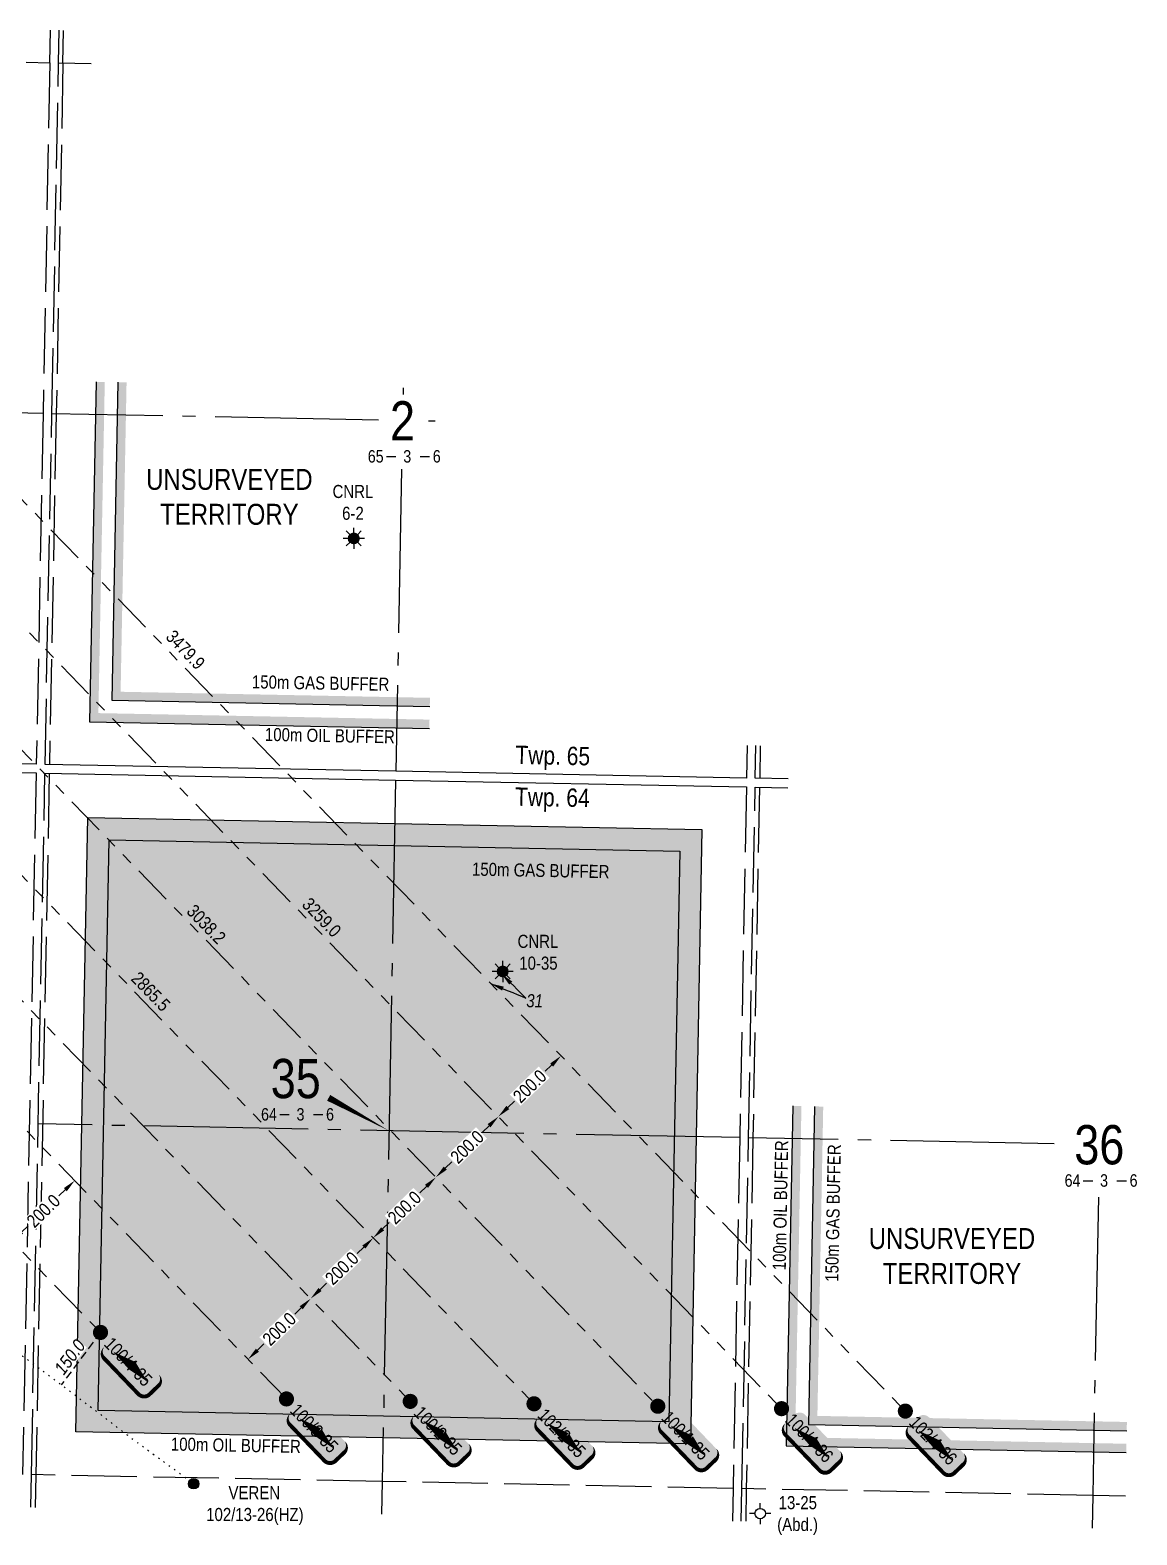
# Model space of a CAD drawing. Extents: x 408473 to 428843, y 6046006 to 6059852.
# Drawn here: x 416688 to 417533, y 6048247 to 6049397 of the extents above; entities that cross this region are included whole.
import ezdxf
from ezdxf.enums import TextEntityAlignment as Align

# ---------------------------------------------------------------- set-up
doc = ezdxf.new("R2010")
doc.units = 0
doc.header["$LTSCALE"] = 5
doc.header["$PDSIZE"] = 0.5
for name, pattern in [('foc-DOT', [1, 0.2, -0.8]), ('foc-DRILLPATH', [14.75, 6, -1.75, 1.75, -1.75, 1.75, -1.75]), ('foc-QUARTERLINE', [33, 25, -3, 2, -3]), ('foc-TIELINE', [1.875, 1.25, -0.625]), ('foc-UNSURVEYED', [12.5, 10, -2.5])]:
    doc.linetypes.add(name, pattern=pattern)
doc.layers.get('Defpoints').update_dxf_attribs({"color": 9})
for name, color, linetype in [('10', 1, 'Continuous'), ('9', 3, 'Continuous'), ('ABADATA-DRILL', 8, 'foc-DOT'), ('ABADATA-DRILL-T', 8, 'Continuous'), ('AS-TARGET-GAS', 182, 'Continuous'), ('AS-TARGET-GAS-H', 181, 'Continuous'), ('AS-TARGET-OIL', 146, 'Continuous'), ('AS-TARGET-OIL-H', 131, 'Continuous'), ('D-TXT', 6, 'Continuous'), ('F-WS-S', 190, 'Continuous'), ('L-BD', 7, 'Continuous'), ('L-MON', 1, 'Continuous'), ('L-SEC', 7, 'Continuous'), ('L-SECLBL', 7, 'Continuous'), ('L-SECQ', 8, 'foc-QUARTERLINE'), ('L-SECU', 7, 'Continuous'), ('L-UNS-T', 3, 'Continuous'), ('L-USEC', 7, 'foc-UNSURVEYED'), ('P-PDRILLPATH', 12, 'foc-DRILLPATH'), ('T-TIE', 201, 'foc-TIELINE')]:
    doc.layers.add(name, color=color, linetype=linetype)
doc.layers.add('F-WS-T', color=190, linetype='Continuous', lineweight=9)
doc.layers.add('T-TIE-T', color=201, linetype='Continuous', lineweight=18)
doc.styles.add('80', font='ARIALN.TTF', dxfattribs={"height": 10})
doc.styles.add('80CG', font='ARIALN.TTF', dxfattribs={"height": 10})
doc.styles.add('80L', font='ARIALN.TTF', dxfattribs={"height": 10})
doc.styles.add('SIMPLEX', font='ARIALN.TTF')
doc.dimstyles.new('Compass 5 000', dxfattribs={"dimscale": 5, "dimtxt": 9, "dimasz": 2, "dimexe": 0.2, "dimexo": 0.0625, "dimgap": 0.5, "dimtad": 0, "dimtih": 1, "dimtoh": 1, "dimzin": 0, "dimdsep": 46, "dimtxsty": '80CG', "dimcen": 0.1, "dimse1": 1, "dimse2": 1, "dimclrd": 256, "dimclrt": 256, "dimaunit": 1, "dimadec": 4, "dimazin": 0, "dimtfac": 0.06, "dimtofl": 0, "dimtmove": 0, "dimatfit": 1, "dimfxl": 0.2, "dimtolj": 1, "dimtzin": 0, "dimlwd": -1, "dimarcsym": 0})

# ---------------------------------------------------------------- blocks, each defined once
blk = doc.blocks.new('L-SECLBL')
at = {"layer": '9', "color": 7}
for p, q in [((-5.082139060913505, -27.83004804289613), (-12.28857354467345, -27.83004804289613)), ((20.70431141927111, -27.83004804289613), (13.49787693551116, -27.83004804289613))]:
    blk.add_line(p, q, dxfattribs=at)
at = {"layer": '10', "color": 2, "style": 'SIMPLEX'}
blk.add_attdef('SEC', text='', height=30, dxfattribs=at).set_placement((0, 0), align=Align.MIDDLE)
at = {"layer": '10', "color": 5, "style": '80L'}
blk.add_attdef('TWP', text='', height=9.5, dxfattribs=at).set_placement((-14.43410290347765, -27.36845155570791), align=Align.MIDDLE_RIGHT)
blk.add_attdef('RGE', text='', height=9.5, dxfattribs=at).set_placement((3.622123863462547, -27.36845155570791), align=Align.MIDDLE_CENTER)
blk.add_attdef('MER', text='', height=9.5, dxfattribs=at).set_placement((23.16775162027989, -27.36845155570791), align=Align.MIDDLE_LEFT)
blk = doc.blocks.new('GAS')
h = blk.add_hatch(color=255)
h.dxf.hatch_style = 1
edge = h.paths.add_edge_path()
edge.add_arc((0, 0), 0.9, 0, 360)
for p, q in [((-0.8077887898725749, 0), (-1.615577579628734, 0)), ((-0.5711929310346023, 0.5711929297831376), (-1.142385862069204, 1.142385861385264)), ((0, 0.8077887887338874), (0, 1.615577579286764)), ((0.5711929310309642, 0.5711929297831376), (1.142385862065566, 1.142385861385264)), ((1.615577579625096, 0), (0.8077887898689368, 0)), ((-0.5711929310346023, -0.5711929316021271), (-1.142385862069204, -1.142385863204253)), ((0, -0.8077887905528768), (0, -1.615577581105753)), ((1.142385862065566, -1.142385863204253), (0.5711929310309642, -0.5711929316021271))]:
    blk.add_line(p, q)
blk.add_circle((0, 0), 0.8000000000000003)
blk = doc.blocks.new('*D116')
at = {"layer": 'Defpoints', "color": 0, "transparency": 16777216}
for p in [(416901.9772680397, 6048427.939404905), (416901.9772680402, 6048427.939404905), (416854.1300961133, 6048381.558603074)]:
    blk.add_point(p, dxfattribs=at)
at = {"layer": 'L-BD', "transparency": 16777216}
for p, q in [((416894.7970300745, 6048420.979219365), (416889.8231990165, 6048416.15782108)), ((416861.3103340799, 6048388.518788615), (416866.2841651398, 6048393.340186901))]:
    blk.add_line(p, q, dxfattribs=at)
for points in [[(416893.6369991512, 6048422.175925693), (416895.9570609978, 6048419.782513037), (416901.9772680402, 6048427.939404905)], [(416860.1503031566, 6048389.715494942), (416862.4703650032, 6048387.322082287), (416854.1300961138, 6048381.558603074)]]:
    blk.add_solid(points, dxfattribs=at)
at = {"layer": 'L-BD', "transparency": 16777216, "insert": (416878.0536820772, 6048404.749003991), "char_height": 10, "attachment_point": 5, "rotation": 44.10843847023207, "style": '80CG', "bg_fill": 3, "box_fill_scale": 1.1, "bg_fill_color": 256, "bg_fill_true_color": 13158600, "bg_fill_transparency": 0}
blk.add_mtext('\\A1;200.0', dxfattribs=at)
blk = doc.blocks.new('*D117')
at = {"layer": 'Defpoints', "color": 0, "transparency": 16777216}
for p in [(416949.8244399647, 6048474.320206736), (416949.8244399601, 6048474.320206741), (416901.9772680397, 6048427.939404905)]:
    blk.add_point(p, dxfattribs=at)
at = {"layer": 'L-BD', "transparency": 16777216}
for p, q in [((416942.6442019944, 6048467.3600212), (416937.6703709355, 6048462.538622915)), ((416909.1575060007, 6048434.89959045), (416914.1313370597, 6048439.720988736))]:
    blk.add_line(p, q, dxfattribs=at)
for points in [[(416941.4841710711, 6048468.556727529), (416943.8042329177, 6048466.163314873), (416949.8244399601, 6048474.320206741)], [(416907.9974750774, 6048436.096296778), (416910.317536924, 6048433.702884123), (416901.9772680351, 6048427.93940491)]]:
    blk.add_solid(points, dxfattribs=at)
at = {"layer": 'L-BD', "transparency": 16777216, "insert": (416925.9008539985, 6048451.129805826), "char_height": 10, "attachment_point": 5, "rotation": 44.10843847105089, "style": '80CG', "bg_fill": 3, "box_fill_scale": 1.1, "bg_fill_color": 256, "bg_fill_true_color": 13158600, "bg_fill_transparency": 0}
blk.add_mtext('\\A1;200.0', dxfattribs=at)
blk = doc.blocks.new('*D118')
at = {"layer": 'Defpoints', "color": 0, "transparency": 16777216}
for p in [(416997.6716118897, 6048520.701008566), (416997.6716118897, 6048520.701008566), (416949.8244399643, 6048474.320206735)]:
    blk.add_point(p, dxfattribs=at)
at = {"layer": 'L-BD', "transparency": 16777216}
for p, q in [((416990.4913739241, 6048513.740823025), (416985.5175428651, 6048508.919424739)), ((416957.0046779304, 6048481.280392274), (416961.9785089893, 6048486.10179056))]:
    blk.add_line(p, q, dxfattribs=at)
for points in [[(416989.3313430012, 6048514.937529352), (416991.6514048474, 6048512.544116697), (416997.6716118897, 6048520.701008566)], [(416955.8446470075, 6048482.477098603), (416958.1647088537, 6048480.083685948), (416949.8244399647, 6048474.320206734)]]:
    blk.add_solid(points, dxfattribs=at)
at = {"layer": 'L-BD', "transparency": 16777216, "insert": (416973.7480259272, 6048497.510607651), "char_height": 10, "attachment_point": 5, "rotation": 44.108438470754585, "style": '80CG', "bg_fill": 3, "box_fill_scale": 1.1, "bg_fill_color": 256, "bg_fill_true_color": 13158600, "bg_fill_transparency": 0}
blk.add_mtext('\\A1;200.0', dxfattribs=at)
blk = doc.blocks.new('*D119')
at = {"layer": 'Defpoints', "color": 0, "transparency": 16777216}
for p in [(417045.5187838157, 6048567.081810396), (417045.5187838157, 6048567.081810396), (416997.6716118893, 6048520.701008564)]:
    blk.add_point(p, dxfattribs=at)
at = {"layer": 'L-BD', "transparency": 16777216}
for p, q in [((417038.33854585, 6048560.121624855), (417033.3647147915, 6048555.300226571)), ((417004.8518498554, 6048527.661194105), (417009.8256809157, 6048532.482592392))]:
    blk.add_line(p, q, dxfattribs=at)
for points in [[(417037.1785149267, 6048561.318331184), (417039.4985767729, 6048558.924918529), (417045.5187838157, 6048567.081810396)], [(417003.6918189321, 6048528.857900433), (417006.0118807782, 6048526.464487778), (416997.6716118897, 6048520.701008564)]]:
    blk.add_solid(points, dxfattribs=at)
at = {"layer": 'L-BD', "transparency": 16777216, "insert": (417021.5951978532, 6048543.891409481), "char_height": 10, "attachment_point": 5, "rotation": 44.10843847112055, "style": '80CG', "bg_fill": 3, "box_fill_scale": 1.1, "bg_fill_color": 256, "bg_fill_true_color": 13158600, "bg_fill_transparency": 0}
blk.add_mtext('\\A1;200.0', dxfattribs=at)
blk = doc.blocks.new('*D120')
at = {"layer": 'Defpoints', "color": 0, "transparency": 16777216}
for p in [(417093.3659557402, 6048613.462612225), (417093.3659557416, 6048613.462612224), (417045.5187838138, 6048567.081810394)]:
    blk.add_point(p, dxfattribs=at)
at = {"layer": 'L-BD', "transparency": 16777216}
for p, q in [((417086.1857177755, 6048606.502426684), (417081.2118867161, 6048601.681028398)), ((417052.6990217809, 6048574.041995933), (417057.6728528398, 6048578.863394218))]:
    blk.add_line(p, q, dxfattribs=at)
for points in [[(417085.0256868522, 6048607.699133011), (417087.3457486988, 6048605.305720355), (417093.3659557416, 6048613.462612224)], [(417051.5389908575, 6048575.238702261), (417053.8590527042, 6048572.845289606), (417045.5187838152, 6048567.081810392)]]:
    blk.add_solid(points, dxfattribs=at)
at = {"layer": 'L-BD', "transparency": 16777216, "insert": (417069.4423697772, 6048590.272211309), "char_height": 10, "attachment_point": 5, "rotation": 44.10843847023207, "style": '80CG', "bg_fill": 3, "box_fill_scale": 1.1, "bg_fill_color": 256, "bg_fill_true_color": 13158600, "bg_fill_transparency": 0}
blk.add_mtext('\\A1;200.0', dxfattribs=at)
blk = doc.blocks.new('*D121')
at = {"layer": 'Defpoints', "color": 0, "transparency": 16777216}
for p in [(416721.6865254119, 6048518.18949447), (416721.6865254128, 6048518.189494468), (416673.839353486, 6048471.80869264)]:
    blk.add_point(p, dxfattribs=at)
at = {"layer": 'L-BD', "transparency": 16777216}
for p, q in [((416714.5062874472, 6048511.229308928), (416709.5324563882, 6048506.407910643)), ((416681.019591453, 6048478.768878179), (416685.993422512, 6048483.590276464))]:
    blk.add_line(p, q, dxfattribs=at)
for points in [[(416713.3462565239, 6048512.426015256), (416715.6663183705, 6048510.032602601), (416721.6865254128, 6048518.189494468)], [(416679.8595605297, 6048479.965584506), (416682.1796223763, 6048477.572171851), (416673.8393534874, 6048471.808692638)]]:
    blk.add_solid(points, dxfattribs=at)
at = {"layer": 'L-BD', "transparency": 16777216, "insert": (416697.7629394494, 6048494.999093553), "char_height": 10, "attachment_point": 5, "rotation": 44.108438470719754, "style": '80CG', "bg_fill": 3, "box_fill_scale": 1.1, "bg_fill_color": 256, "bg_fill_true_color": 13158600, "bg_fill_transparency": 0}
blk.add_mtext('\\A1;200.0', dxfattribs=at)
blk = doc.blocks.new('plbh')
at = {"layer": 'L-MON'}
h = blk.add_hatch(color=255, dxfattribs=at)
h.dxf.hatch_style = 1
edge = h.paths.add_edge_path()
edge.add_arc((0, 0), 1.16, 0, 360)
h = blk.add_hatch(color=256, dxfattribs=at)
h.dxf.hatch_style = 1
h.paths.add_polyline_path([(0.96, 0, 1), (-0.96, 0, 1)])
h.paths.add_polyline_path([(0.9100000000000001, 0, 1), (-0.9099999999999999, 0, 1)], flags=16)
h.paths.add_polyline_path([(0.4500000000000001, 0, -1), (-0.4500000000000001, 0, -1)], flags=0)
h = blk.add_hatch(color=256, dxfattribs=at)
h.dxf.hatch_style = 1
h.paths.add_polyline_path([(0.4500000000000001, 0, 1), (-0.4500000000000002, 0, 1)])
h.paths.add_polyline_path([(0.4000000000000002, 0, 1), (-0.4000000000000001, 0, 1)], flags=16)
at = {"layer": 'L-MON', "color": 240}
for radius in [0.96, 0.91, 0.4500000000000001, 0.4000000000000002]:
    blk.add_circle((0, 0), radius, dxfattribs=at)
blk = doc.blocks.new('GABD')
for p, q in [((-0.8077887898243716, 0), (-1.615577579648743, 0)), ((0, 0.8077887898252811), (0, 1.615577579648743)), ((1.615577579648743, 0), (0.8077887898243716, 0)), ((0, -0.8077887898252811), (0, -1.615577579648743))]:
    blk.add_line(p, q)
blk.add_circle((0, 0), 0.8)
blk = doc.blocks.new('*U124')
h = blk.add_hatch(color=255)
edge = h.paths.add_edge_path()
edge.add_line((-18.99999999999998, -11.5), (18.99999999999998, -11.5))
edge.add_arc((18.99999999999998, -5.499999999999993), 6.000000000000007, 269.9999999999999, 359.9999999999999)
edge.add_line((24.99999999999999, -5.5), (24.99999999999999, 4))
edge.add_arc((18.99999999999998, 3.999999999999993), 6.000000000000007, 6.361109362927026e-14, 90.00000000000007)
edge.add_line((18.99999999999998, 10), (-18.99999999999998, 10))
edge.add_arc((-18.99999999999998, 3.999999999999993), 6.000000000000007, 89.99999999999993, 179.9999999999999)
edge.add_line((-24.99999999999999, 4), (-24.99999999999999, -5.5))
edge.add_arc((-18.99999999999998, -5.499999999999993), 6.000000000000007, 180, 270.0000000000001)
at = {"color": 1, "flags": 128}
blk.add_lwpolyline([(-18.99999999999998, -11.5, 3, 3, 0), (18.99999999999998, -11.5, 3, 3, 0.4142135623730951), (24.99999999999999, -5.5, 3, 3, 0), (24.99999999999999, 4, 3, 0, 0.4142135623730951), (18.99999999999998, 10, 0, 0, 0), (-18.99999999999998, 10, 0, 0, 0.4142135623730951), (-24.99999999999999, 4, 0, 0, 0), (-24.99999999999999, -5.5, 0, 3, 0.4142135623730951)], format="xyseb", close=True, dxfattribs=at)
for points in [[(-17.62788083469428, -2.901605070936681, 0, 7.499999999999999, 0), (-3.4e-15, 0, 0, 0, 0)], [(17.05175689859247, -3.679956988138522e-10, 0, 7.499999999999999, 0), (-3.4e-15, -3.944304526105059e-31, 0, 0, 0)]]:
    blk.add_lwpolyline(points, format="xyseb", dxfattribs=at)
at = {"color": 1, "style": '80'}
blk.add_attdef('ENTER_TEXT_001', (-26.84515688949523, -4.918144611186903), '', height=10, dxfattribs=at)

msp = doc.modelspace()

# ---------------------------------------------------------------- hatches: boundary and pattern name
at = {"layer": 'ABADATA-DRILL-T'}
h = msp.add_hatch(color=256, dxfattribs=at)
h.dxf.hatch_style = 1
edge = h.paths.add_edge_path()
edge.add_arc((416812.5819820649, 6048286.476091095), 3.998238399999992, 0, 360)
at = {"layer": 'AS-TARGET-GAS-H'}
h = msp.add_hatch(color=256, dxfattribs=at)
h.dxf.hatch_style = 1
h.paths.add_polyline_path([(416754.6397273978, 6049128.332420515), (416761.3022237806, 6049128.204169405), (416756.7511312633, 6048891.780194389), (416993.1677835796, 6048887.144446789), (416993.0371437274, 6048880.481996817), (416749.9604297445, 6048885.248337432)])
h = msp.add_hatch(color=256, dxfattribs=at)
h.dxf.hatch_style = 1
h.paths.add_polyline_path([(416747.9076612858, 6048778.60939812), (417184.1040578926, 6048770.056294406), (417175.8640774972, 6048333.871792402), (416739.5112943355, 6048342.427878466)])
h = msp.add_hatch(color=256, dxfattribs=at)
h.dxf.hatch_style = 1
h.paths.add_polyline_path([(417287.0942678057, 6048574.857592519), (417293.7567195109, 6048574.726953715), (417289.2906079712, 6048338.31272158), (417525.8382888089, 6048333.674481321), (417525.707651113, 6048327.012031306), (417282.5022938438, 6048331.780815661)])
at = {"layer": 'AS-TARGET-OIL-H'}
h = msp.add_hatch(color=256, dxfattribs=at)
h.dxf.hatch_style = 1
h.paths.add_polyline_path([(416737.9834864408, 6049128.653048292), (416732.9836759463, 6048868.918695057), (416992.7105440977, 6048863.825871887), (416992.8411839501, 6048870.488321858), (416739.7743774653, 6048875.450552006), (416744.6459828236, 6049128.524797183)])
h = msp.add_hatch(color=256, dxfattribs=at)
h.dxf.hatch_style = 1
h.paths.add_polyline_path([(416731.5721630827, 6048795.592239757), (417201.0748431097, 6048786.386053857), (417192.2055507664, 6048316.888836817), (416722.5345404752, 6048326.09823284)])
h.paths.add_polyline_path([(416747.9076612858, 6048778.60939812), (417184.1040578926, 6048770.056294406), (417175.8640774972, 6048333.871792402), (416739.5112943355, 6048342.427878466)], flags=16)
h = msp.add_hatch(color=256, dxfattribs=at)
h.dxf.hatch_style = 1
h.paths.add_polyline_path([(417270.4381385422, 6048575.184189511), (417277.1005902474, 6048575.053550713), (417272.3198226535, 6048321.982956783), (417525.5116945698, 6048317.018356284), (417525.3810568743, 6048310.35590627), (417265.5315085259, 6048315.451050865)])

# ---------------------------------------------------------------- linework, layer by layer
at = {"layer": 'ABADATA-DRILL', "flags": 128}
msp.add_lwpolyline([(416453.1879912572, 6048554.776898848), (416453.8740494828, 6048554.278351108), (416456.4833437247, 6048552.350058982), (416459.1061512851, 6048550.431489623), (416461.7192279901, 6048548.52643296), (416464.332117794, 6048546.611404487), (416466.9483317268, 6048544.696316275), (416469.5748061122, 6048542.794353094), (416472.2115409144, 6048540.905514997), (416474.8551970049, 6048539.029866764), (416477.4817342295, 6048537.131255779), (416480.0877689605, 6048535.206334247), (416482.6869818929, 6048533.274908542), (416485.2562140501, 6048531.344068448), (416487.8313772223, 6048529.376425204), (416490.4130744451, 6048527.401981795), (416492.9814003129, 6048525.424462948), (416495.5232353475, 6048523.457479045), (416498.09161767, 6048521.483307271), (416500.6075278209, 6048519.55352724), (416503.1689219044, 6048517.562804422), (416505.7167729511, 6048515.562368254), (416508.2576946377, 6048513.548751528), (416510.7885187418, 6048511.528619505), (416513.336239229, 6048509.521521161), (416515.9078129685, 6048507.540604034), (416518.489905496, 6048505.586163433), (416521.0764613896, 6048503.68829411), (416523.719983454, 6048501.806022443), (416526.3633821752, 6048499.91704271), (416528.9829410548, 6048498.001890619), (416531.5916932659, 6048496.046920491), (416534.1771854959, 6048494.09574409), (416536.7796816293, 6048492.160938805), (416539.3891841464, 6048490.24262388), (416541.9985210684, 6048488.317638705), (416544.6078868662, 6048486.392694776), (416547.2204256148, 6048484.460978943), (416549.8364392937, 6048482.535878798), (416552.4627776459, 6048480.627242074), (416555.0825302049, 6048478.722076478), (416557.7055854788, 6048476.81685179), (416560.2953626915, 6048474.912275001), (416562.8944974193, 6048472.977470325), (416566.7546832529, 6048470.064403721), (416570.6636841294, 6048467.090375174), (416574.5101988949, 6048464.160898016), (416578.4328013226, 6048461.199946935), (416582.2930245235, 6048458.290223061), (416586.2226780544, 6048455.349117183), (416588.8183036342, 6048453.404409618), (416591.4104248065, 6048451.449757142), (416594.002316988, 6048449.485133612), (416596.5976624874, 6048447.527126226), (416599.1899747259, 6048445.582464117), (416601.7819935755, 6048443.62449313), (416604.3672547659, 6048441.659979045), (416606.9490121616, 6048439.688896143), (416609.5308614945, 6048437.721118051), (416612.1092278771, 6048435.746733616), (416614.6805582655, 6048433.752492173), (416617.2488564473, 6048431.775009152), (416621.0885903578, 6048428.838997258), (416624.984249866, 6048425.86522447), (416628.8205669216, 6048422.925959931), (416632.6961778451, 6048419.949255401), (416636.5187813463, 6048416.99024124), (416640.4043109835, 6048414.009990028), (416642.8199883374, 6048412.238880321), (416645.4139167478, 6048410.377561176), (416648.0145080112, 6048408.516081194), (416650.624975069, 6048406.647811675), (416654.5709001007, 6048403.856390886), (416658.507934432, 6048401.121842033), (416662.4675019151, 6048398.346838199), (416666.4285191909, 6048395.475132669), (416670.3162142957, 6048392.604886688), (416674.0524523803, 6048389.830949252), (416677.9334109888, 6048386.957477232), (416681.8772972925, 6048384.062770194), (416685.7820450472, 6048381.212160663), (416689.4759315532, 6048378.489089754), (416693.3566903514, 6048375.605608605), (416697.1650662703, 6048372.770239916), (416701.0458969368, 6048369.890117069), (416704.8809304216, 6048367.054218908), (416708.7480258332, 6048364.154346431), (416712.5388637271, 6048361.275984638), (416716.4025206919, 6048358.369520593), (416720.2138932074, 6048355.517422525), (416724.0741962256, 6048352.611006321), (416727.8554575841, 6048349.752865975), (416732.9929883777, 6048345.844478839), (416735.5286150572, 6048343.900964395), (416739.3581108155, 6048340.95184712), (416743.1049660491, 6048338.040982443), (416746.9277043733, 6048335.088638828), (416750.6948175956, 6048332.190761114), (416754.5344741484, 6048329.251431968), (416758.3253965338, 6048326.376379237), (416762.1754418112, 6048323.456868254), (416765.9895126683, 6048320.571337096), (416769.8464148868, 6048317.661695044), (416773.6520522396, 6048314.856372029), (416777.5774344809, 6048312.03870802), (416781.4504439941, 6048309.268768741), (416785.3758328556, 6048306.451088609), (416789.2646299185, 6048303.637496804), (416793.1763916806, 6048300.803440863), (416797.0497753185, 6048298.053459108), (416800.9683078032, 6048295.225935421), (416804.7465520171, 6048292.384489388), (416805.5022070087, 6048291.816208667), (416812.5819820649, 6048286.476091094)], dxfattribs=at)
at = {"layer": 'ABADATA-DRILL-T'}
msp.add_circle((416812.5819820649, 6048286.476091095), 3.998238399999992, dxfattribs=at)
at = {"layer": 'AS-TARGET-GAS', "flags": 128}
for points in [[(416754.6397273978, 6049128.332420516), (416749.9604297445, 6048885.248337433), (416993.0371437274, 6048880.481996817)], [(417287.0942678057, 6048574.85759252), (417282.5022938438, 6048331.780815662), (417525.707651113, 6048327.012031307)]]:
    msp.add_lwpolyline(points, dxfattribs=at)
msp.add_lwpolyline([(416747.9076612858, 6048778.60939812), (417184.1040578926, 6048770.056294406), (417175.8640774972, 6048333.871792402), (416739.5112943355, 6048342.427878466)], close=True, dxfattribs=at)
at = {"layer": 'AS-TARGET-OIL', "flags": 128}
for points in [[(416737.9834864408, 6049128.653048293), (416732.9836759463, 6048868.918695057), (416992.7105440977, 6048863.825871888)], [(417270.4381385422, 6048575.184189511), (417265.5315085259, 6048315.451050865), (417525.3810568743, 6048310.355906271)]]:
    msp.add_lwpolyline(points, dxfattribs=at)
msp.add_lwpolyline([(416731.5721630827, 6048795.592239757), (417201.0748431097, 6048786.386053857), (417192.2055507664, 6048316.888836817), (416722.5345404752, 6048326.09823284)], close=True, dxfattribs=at)
at = {"layer": 'L-SEC', "flags": 128}
for points in [[(416692.3287277658, 6048836.39081468), (416424.2723056835, 6048841.646966478)], [(416424.1421026573, 6048834.94550255), (416692.1997260906, 6048829.689327411)], [(416698.9011666765, 6048829.557923034), (416966.9587901099, 6048824.301747896)], [(416967.0865904234, 6048831.003258074), (416699.0301683504, 6048836.259410302)], [(417235.1430124966, 6048825.747105844), (416967.0865904234, 6048831.003258074)], [(416966.9587901099, 6048824.301747896), (417235.0164135438, 6048819.04557276)]]:
    msp.add_lwpolyline(points, dxfattribs=at)
at = {"layer": 'L-SECLBL', "flags": 128}
msp.add_lwpolyline([(416961.8467775701, 6048556.241340755, 0, 4.997797999999992, 0), (416915.763059803, 6048581.437660363, 0, 0, 0)], format="xyseb", dxfattribs=at)
at = {"layer": 'L-SECQ', "flags": 128}
for points in [[(416972.6750658159, 6049124.048116078), (416972.5802752051, 6049119.077547338)], [(416697.4887947261, 6049104.450305403), (416429.4804267336, 6049109.705523556)], [(416953.9486454425, 6049099.421519077), (416704.1902353115, 6049104.318901025)], [(416997.1827939253, 6049098.573763288), (416992.0322598732, 6049098.674757414)], [(416971.4887660253, 6049061.841694957), (416967.0865904234, 6048831.003258074)], [(416966.9587901099, 6048824.301747895), (416956.7347650295, 6048288.180933616)], [(417229.9524554232, 6048550.9842492), (416693.741099716, 6048561.49843231)], [(417470.2382901633, 6048546.272671325), (417236.6538960094, 6048550.852844822)], [(417504.0115849348, 6048505.621383617), (417499.7436708149, 6048277.533547755)], [(416956.7347650295, 6048288.180933616), (416956.2583024063, 6048263.19649476)], [(417499.7436708149, 6048277.533547755), (417499.2761656552, 6048252.548921251)]]:
    msp.add_lwpolyline(points, dxfattribs=at)
at = {"layer": 'L-SECU', "flags": 128}
for points in [[(417241.7178541294, 6048818.914168376), (417266.7020479484, 6048818.424268867)], [(417266.8286468994, 6048825.125801863), (417241.8444530826, 6048825.615701467)]]:
    msp.add_lwpolyline(points, dxfattribs=at)
at = {"layer": 'L-USEC', "flags": 128}
for points in [[(416702.6488616875, 6049372.509796127), (416703.1298033923, 6049397.494159594)], [(416709.3503022727, 6049372.378391748), (416709.8312439694, 6049397.362754789)], [(416712.702568729, 6049372.316265199), (416713.1834410341, 6049397.29702343)], [(416434.688547784, 6049377.764080634), (416702.6488616875, 6049372.509796127)], [(416702.6488616875, 6049372.509796127), (416697.4887947267, 6049104.450305403)], [(416704.1902353115, 6049104.318901025), (416709.3503022727, 6049372.378391748)], [(416712.702568729, 6049372.316265199), (416707.5425017679, 6049104.256774478)], [(416709.3503022727, 6049372.378391748), (416734.33449118, 6049371.888487453)], [(416697.4887947267, 6049104.450305402), (416692.3287277658, 6048836.39081468)], [(416699.0301683504, 6048836.259410302), (416704.1902353116, 6049104.318901025)], [(416707.5425017679, 6049104.256774477), (416702.3824348068, 6048836.197283755)], [(417235.6149965032, 6048850.731644548), (417235.1430124966, 6048825.747105844)], [(417241.8444530826, 6048825.615701467), (417242.3164370895, 6048850.600240153)], [(417245.6687722861, 6048850.541718232), (417245.1967882795, 6048825.557179529)], [(416692.1997260906, 6048829.689327411), (416681.8795921689, 6048293.570345965)], [(416688.5810327543, 6048293.438941588), (416698.9011666765, 6048829.557923034)], [(416702.2534331328, 6048829.495796486), (416691.9332992102, 6048293.37681504)], [(417235.0164135438, 6048819.04557276), (417229.9524554235, 6048550.9842492)], [(417236.6538960098, 6048550.852844822), (417241.7178541294, 6048818.914168376)], [(417245.0701893267, 6048818.855646444), (417240.0062312064, 6048550.794322884)], [(417229.9524554235, 6048550.9842492), (417224.8884973034, 6048282.922925645)], [(417231.5899378898, 6048282.791521267), (417236.6538960098, 6048550.852844822)], [(417240.0062312064, 6048550.794322884), (417234.9422730862, 6048282.732999329)], [(416688.1000910876, 6048268.4545801), (416688.5810327543, 6048293.438941588)], [(416956.7347650295, 6048288.180933616), (416688.5810327543, 6048293.438941588)], [(416691.9332992101, 6048293.37681504), (416691.4523575135, 6048268.392452001)], [(417224.8884973034, 6048282.922925645), (416956.7347650295, 6048288.180933616)], [(417224.8884973034, 6048282.922925645), (417224.4165137209, 6048257.938409418)], [(417231.1179543366, 6048257.807006593), (417231.5899378898, 6048282.791521267)], [(417499.7436708149, 6048277.533547755), (417231.5899378898, 6048282.791521267)], [(417234.9422730862, 6048282.732999329), (417234.4702895037, 6048257.748483102)], [(417524.727868397, 6048277.043656201), (417499.7436708149, 6048277.533547755)]]:
    msp.add_lwpolyline(points, dxfattribs=at)
at = {"layer": 'P-PDRILLPATH'}
for p, q in [((416549.5113371205, 6049174.511675902), (417356.5155294876, 6048341.993331841)), ((416506.1258836332, 6049123.528094456), (417261.9108217855, 6048343.848346658)), ((416462.7404301456, 6049072.544513009), (417167.3061067074, 6048345.703369084)), ((416408.1697887492, 6049033.099749085), (417072.7013871354, 6048347.558396145)), ((416353.5449598738, 6048993.710885826), (416978.0966675635, 6048349.413423207)), ((416298.9201309974, 6048954.322022568), (416883.4919479922, 6048351.268450268)), ((416244.2953021213, 6048914.93315931), (416741.3922391105, 6048402.120062755))]:
    msp.add_line(p, q, dxfattribs=at)

# ---------------------------------------------------------------- block references
at = {"xscale": 0.9995595999999999, "yscale": 0.9995595999999999, "zscale": 0.9995595999999999, "rotation": 313.8233333333334}
for p, values in [((416765.5124884216, 6048376.636390007), {'ENTER_TEXT_001': '100/4-35'}), ((416907.612197303, 6048325.784777518), {'ENTER_TEXT_001': '100/3-35'}), ((417002.2169168746, 6048323.929750457), {'ENTER_TEXT_001': '100/2-35'}), ((417096.8216364466, 6048322.074723396), {'ENTER_TEXT_001': '102/2-35'}), ((417191.4263560186, 6048320.219696335), {'ENTER_TEXT_001': '100/1-35'}), ((417286.0310710965, 6048318.364673909), {'ENTER_TEXT_001': '100/4-36'}), ((417380.6357787987, 6048316.509659092), {'ENTER_TEXT_001': '102/4-36'})]:
    msp.add_blockref('*U124', p, dxfattribs=at).add_auto_attribs(values)
at = {"layer": 'ABADATA-DRILL-T'}
for name, p, xscale, yscale, zscale in [('GAS', (417048.8000213951, 6048677.999572122), 4.997797999999992, 4.997797999999992, 1.665932666666665), ('GABD', (417245.5795039849, 6048263.658850433), 4.997797999999995, 4.997797999999995, 4.997797999999995)]:
    msp.add_blockref(name, p, dxfattribs=dict(at, xscale=xscale, yscale=yscale, zscale=zscale))
at = {"layer": 'F-WS-S', "xscale": 4.997797999999992, "yscale": 4.997797999999992, "zscale": 1.665932666666665}
msp.add_blockref('GAS', (416934.9624495915, 6049008.98911932), dxfattribs=at)
at = {"layer": 'L-MON', "xscale": 4.997797999999992, "yscale": 4.997797999999992, "zscale": 1.666666666666664}
for p in [(416883.4919479922, 6048351.268450268), (416978.0966675635, 6048349.413423207), (417072.7013871354, 6048347.558396145), (417167.3061067074, 6048345.703369084), (417261.9108217855, 6048343.848346658), (417356.5155294876, 6048341.993331841)]:
    msp.add_blockref('plbh', p, dxfattribs=at)
at = {"layer": 'L-SECLBL', "xscale": 0.9995596, "yscale": 0.9995596, "zscale": 0.9995596}
for p, values in [((416972.1986029639, 6049099.063665212), {'SEC': '2', 'TWP': '65', 'RGE': '3', 'MER': '6'}), ((416890.610687018, 6048596.174780549), {'SEC': '35', 'TWP': '64', 'RGE': '3', 'MER': '6'}), ((417504.7595741895, 6048545.595770503), {'SEC': '36', 'TWP': '64', 'RGE': '3', 'MER': '6'})]:
    msp.add_blockref('L-SECLBL', p, dxfattribs=at).add_auto_attribs(values)

# ---------------------------------------------------------------- texts
at = {"layer": 'ABADATA-DRILL-T', "char_height": 9.995595999999985, "attachment_point": 1, "style": '80L'}
for s, width, insert in [('\\pi0.32271;CNRL\\P\\pi1.625;10-35', 30.82993629560708, (417059.8092620553, 6048706.023540005)), ('\\pi29.671;VEREN\\P\\pi12.619;102/13-26(HZ)', 97.77043984339434, (416809.5343500785, 6048284.625786456)), ('\\pi1.5023;13-25\\P\\pi0.3943;(Abd.)', 30.58447827650746, (417258.1802691069, 6048277.027149165))]:
    msp.add_mtext_dynamic_manual_height_columns(s, width=width, gutter_width=49.97797999999998, heights=[0], dxfattribs=dict(at, insert=insert))
at = {"layer": 'AS-TARGET-GAS', "char_height": 9.999999999999968, "attachment_point": 1, "style": '80L'}
for insert, rotation in [((416857.2136391947, 6048904.454407397), 358.8972091666672), ((417025.4355733594, 6048761.275976588), 358.8972091666672), ((417295.2481965002, 6048440.975919241), 88.9177516668613)]:
    msp.add_mtext_dynamic_manual_height_columns('150m GAS BUFFER', width=107.7902096226362, gutter_width=47.47908099999998, heights=[0], dxfattribs=dict(at, insert=insert, rotation=rotation))
at = {"layer": 'AS-TARGET-OIL', "char_height": 9.999999999999968, "attachment_point": 1, "style": '80L'}
for insert, rotation in [((416864.0873965407, 6048864.313955748), 358.8766778185885), ((417255.0609860812, 6048446.688184775), 88.91775166670512), ((416792.2274502433, 6048321.922989018), 358.8766778185885)]:
    msp.add_mtext_dynamic_manual_height_columns('\\pi3.0598;100m OIL BUFFER', width=104.0459333572949, gutter_width=47.47908099999998, heights=[0], dxfattribs=dict(at, insert=insert, rotation=rotation))
at = {"layer": 'D-TXT', "color": 3, "char_height": 13.99999999999997, "attachment_point": 1, "rotation": 358.8766666666547, "style": '80L'}
for s, insert in [('Twp. 65', (417058.6862640248, 6048850.609441068)), ('Twp. 64', (417058.3569315461, 6048818.685525914))]:
    msp.add_mtext_dynamic_manual_height_columns(s, width=101.3507411918259, gutter_width=47.47908099999998, heights=[0], dxfattribs=dict(at, insert=insert))
at = {"layer": 'F-WS-T', "insert": (416918.4047956201, 6049049.857240302), "char_height": 9.995595999999967, "attachment_point": 1, "style": '80L'}
msp.add_mtext_dynamic_manual_height_columns('\\pi0.32271;CNRL\\P\\pi7.6489;6-2', width=30.82993629560702, gutter_width=49.97797999999998, heights=[0], dxfattribs=at)
at = {"layer": 'L-BD', "color": 5, "style": '80L'}
for s, p in [('3479.9', (416806.3748943181, 6048923.895270419)), ('3038.2', (416822.2868753589, 6048714.131708074)), ('3259.0', (416910.4703156535, 6048719.350575095)), ('2865.5', (416779.850588018, 6048662.692935123))]:
    msp.add_text(s, height=9.995595999999985, rotation=314.108399999994, dxfattribs=at).set_placement(p, align=Align.MIDDLE)
at = {"layer": 'L-UNS-T', "color": 3, "char_height": 15.99999999999994, "attachment_point": 5, "style": '80L'}
for insert in [(416839.8603842246, 6049040.640616093), (417392.123502037, 6048460.434530101)]:
    msp.add_mtext_dynamic_manual_height_columns('UNSURVEYED TERRITORY', width=126.3580790890695, gutter_width=47.47908099999998, heights=[0], dxfattribs=dict(at, insert=insert))
at = {"layer": 'T-TIE-T', "insert": (417057.0232035586, 6048660.627341367), "char_height": 9.995595999999985, "attachment_point": 1, "style": '80L'}
msp.add_mtext_dynamic_manual_height_columns('\\pi9.7899;{\\fArial Narrow|b0|i1|c0|p34;31}', width=30.82993629560708, gutter_width=49.97797999999998, heights=[0], dxfattribs=at)

# ---------------------------------------------------------------- leaders
at = {"layer": 'T-TIE-T', "path_type": 1}
for points in [[(417039.7077745945, 6048668.700350534), (417066.450213596, 6048657.672524053)], [(417047.8836723496, 6048676.128533954), (417066.450213596, 6048657.672524053)]]:
    msp.add_leader(points, dimstyle='Compass 5 000', override={"dimgap": 0.5, "dimtad": 0}, dxfattribs=at)

# ---------------------------------------------------------------- next in the draw order: texts
at = {"layer": 'T-TIE-T', "insert": (416713.8658328021, 6048386.362923907), "char_height": 9.99559599999999, "width": 25.35864401296981, "attachment_point": 2, "rotation": 53.13439999999999, "style": '80L', "bg_fill": 3, "box_fill_scale": 1.1, "bg_fill_color": 256, "bg_fill_transparency": 0}
msp.add_mtext('{\\fArial Narrow|b0|i1|c0|p34;150.0}', dxfattribs=at)

# ---------------------------------------------------------------- next in the draw order: dimensions: what is measured, and where the dimension line sits
at = {"layer": 'L-BD'}
for p1, p2, distance, picture, middle in [((416673.8393534865, 6048471.808692639), (416721.6865254116, 6048518.189494469), -1.4789849605199382e-09, '*D121', (416697.7629394494, 6048494.999093553)), ((416854.1300961135, 6048381.558603075), (416901.9772680394, 6048427.939404906), -1.1953910308271378e-09, '*D116', (416878.0536820772, 6048404.749003991))]:
    dim = msp.add_aligned_dim(p1=p1, p2=p2, distance=distance, text='200.0', dimstyle='Compass 5 000', override={"dimtih": 0, "dimtfill": 1}, dxfattribs=at)
    dim.commit()
    dim.dimension.update_dxf_attribs({"geometry": picture, "text_midpoint": middle})

# ---------------------------------------------------------------- next in the draw order: linework, layer by layer
at = {"layer": 'T-TIE', "flags": 128}
msp.add_lwpolyline([(416741.3922391105, 6048402.120062755), (416711.4198980491, 6048362.15075255)], dxfattribs=at)

# ---------------------------------------------------------------- next in the draw order: block references
at = {"layer": 'L-MON', "xscale": 4.997797999999992, "yscale": 4.997797999999992, "zscale": 1.666666666666664}
msp.add_blockref('plbh', (416741.3922391105, 6048402.120062755), dxfattribs=at)

# ---------------------------------------------------------------- next in the draw order: dimensions: what is measured, and where the dimension line sits
at = {"layer": 'L-BD'}
dim = msp.add_aligned_dim(p1=(416901.9772680392, 6048427.939404905), p2=(416949.8244399647, 6048474.320206736), distance=6.544136189244741e-09, text='200.0', dimstyle='Compass 5 000', override={"dimtih": 0, "dimtfill": 1}, dxfattribs=at)
dim.commit()
dim.dimension.update_dxf_attribs({"geometry": '*D117', "text_midpoint": (416925.9008539985, 6048451.129805826)})

# ---------------------------------------------------------------- next in the draw order: dimensions: what is measured, and where the dimension line sits
dim = msp.add_aligned_dim(p1=(416949.8244399645, 6048474.320206735), p2=(416997.6716118896, 6048520.701008566), distance=-4.0515368301942884e-11, text='200.0', dimstyle='Compass 5 000', override={"dimtih": 0, "dimtfill": 1}, dxfattribs=at)
dim.commit()
dim.dimension.update_dxf_attribs({"geometry": '*D118', "text_midpoint": (416973.7480259272, 6048497.510607651)})

# ---------------------------------------------------------------- next in the draw order: dimensions: what is measured, and where the dimension line sits
dim = msp.add_aligned_dim(p1=(416997.6716118894, 6048520.701008565), p2=(417045.5187838147, 6048567.081810396), distance=-7.292425083482663e-10, text='200.0', dimstyle='Compass 5 000', override={"dimtih": 0, "dimtfill": 1}, dxfattribs=at)
dim.commit()
dim.dimension.update_dxf_attribs({"geometry": '*D119', "text_midpoint": (417021.5951978532, 6048543.891409481)})

# ---------------------------------------------------------------- next in the draw order: dimensions: what is measured, and where the dimension line sits
dim = msp.add_aligned_dim(p1=(417045.5187838141, 6048567.081810395), p2=(417093.36595574, 6048613.462612226), distance=-2.471805974043352e-09, text='200.0', dimstyle='Compass 5 000', override={"dimtih": 0, "dimtfill": 1}, dxfattribs=at)
dim.commit()
dim.dimension.update_dxf_attribs({"geometry": '*D120', "text_midpoint": (417069.4423697772, 6048590.272211309)})

doc.saveas('drawing.dxf')
